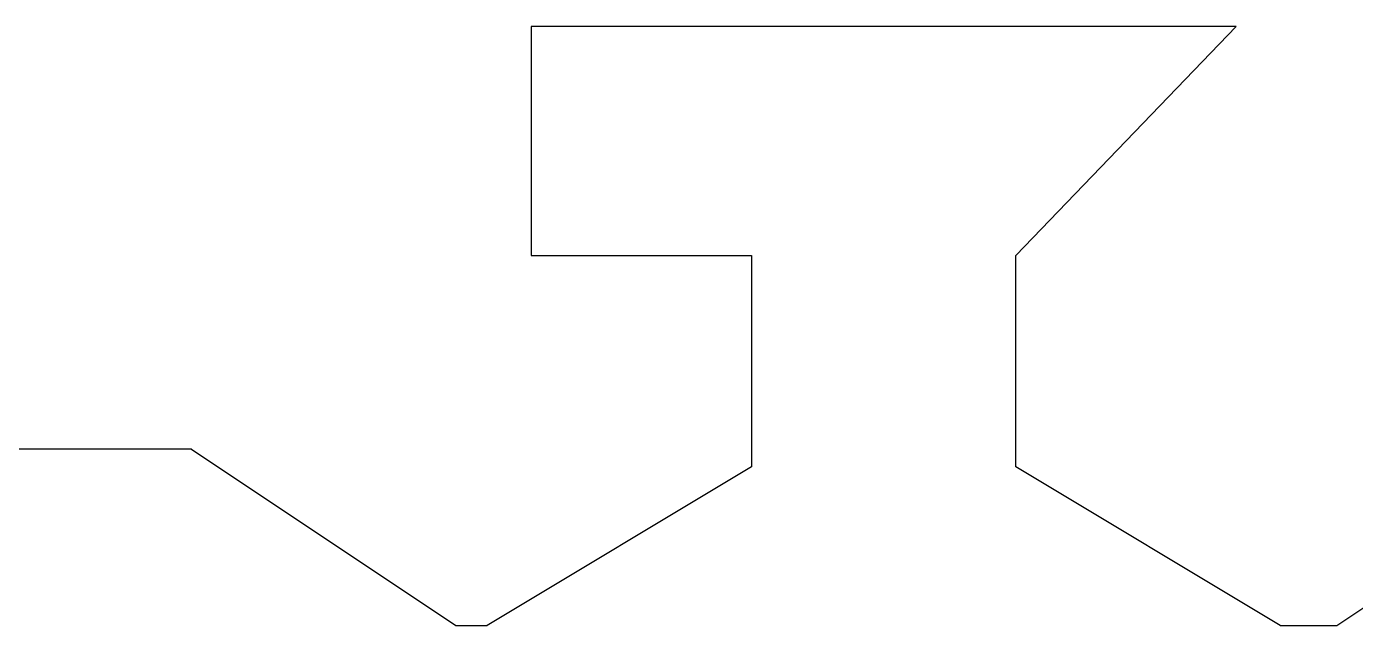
# Model space of a CAD drawing. Header units: millimetres. Extents: x -264 to 10, y -50 to 100.
# Drawn here: x -127.3 to -51.9, y 0 to 34 of the extents above; entities that cross this region are included whole.
import ezdxf

# ---------------------------------------------------------------- set-up
doc = ezdxf.new("R2010")
doc.units = ezdxf.units.MM

msp = doc.modelspace()

# ---------------------------------------------------------------- linework, layer by layer
at = {"color": 7, "linetype": 'Continuous', "lineweight": 25}
for p, q in [((-58.628, 34), (-98.628, 34)), ((-98.628, 34), (-98.628, 21)), ((-71.128, 21), (-58.628, 34)), ((-98.628, 21), (-86.128, 21)), ((-86.128, 21), (-86.128, 9)), ((-71.128, 9), (-71.128, 21)), ((-117.916, 10), (-128.75, 10)), ((-117.916, 10), (-102.916, 0)), ((-52.916, 0), (-37.916, 10)), ((-86.128, 9), (-101.128, 0)), ((-56.128, 0), (-71.128, 9)), ((-102.916, 0), (-101.128, 0)), ((-56.128, 0), (-52.916, 0))]:
    msp.add_line(p, q, dxfattribs=at)

doc.saveas('drawing.dxf')
